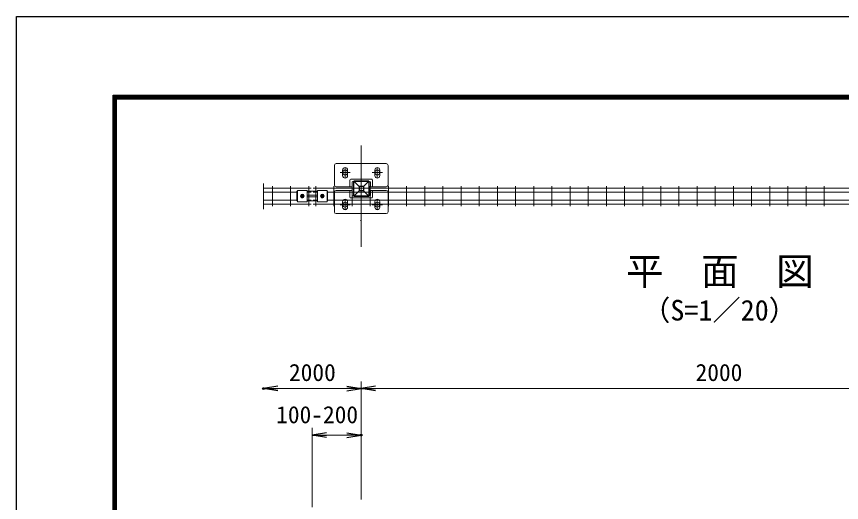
# Model space of a CAD drawing. Units: millimetres, scale not verified. Extents: x -4200 to 4200, y -2970 to 2970.
# Drawn here: x -4200 to -1893, y 1610 to 2970 of the extents above; entities that cross this region are included whole.
import ezdxf
from ezdxf.enums import TextEntityAlignment as Align

# ---------------------------------------------------------------- set-up
doc = ezdxf.new("R2010")
doc.units = ezdxf.units.MM
doc.header["$LTSCALE"] = 10
doc.header["$PDMODE"] = 32
doc.header["$PDSIZE"] = 5
doc.linetypes.add('USER1', pattern=[50.8, 31.75, -6.35, 6.35, -6.35])
for name, color, linetype, lineweight in [('0-0_D-STR-DIM', 7, 'Continuous', 13), ('0-1_D-STR3', 3, 'Continuous', 13), ('0-2_D-BMK', 2, 'USER1', 13), ('0-3_D-STR1', 1, 'Continuous', 25), ('0-4_D-STR2', 7, 'Continuous', 13), ('0-5_0', 7, 'Continuous', 25), ('0-6_Defpoints', 7, 'Continuous', 25), ('0-D_D-TTL', 7, 'Continuous', 25)]:
    doc.layers.add(name, color=color, linetype=linetype, lineweight=lineweight)
doc.layers.add('0-8_D-TTL-TXT', color=7, linetype='Continuous')
doc.styles.add('ＭＳ ゴシック', font='')
doc.styles.get('ＭＳ ゴシック').set_extended_font_data('MS Gothic')

# ---------------------------------------------------------------- blocks, each defined once
blk = doc.blocks.new('_Open')
at = {"layer": '0-5_0'}
blk.add_line((-10, 1.667), (0, 0), dxfattribs=at)
blk.add_lwpolyline([(-10, -1.667), (0, 0), (-10, 0)], dxfattribs=at)
blk = doc.blocks.new('ベースプレート部品\u3000平面図')
at = {"layer": '0-1_D-STR3'}
for p, q in [((-8038.24, 53409.09), (-8038.24, 52859.09)), ((-6588.24, 53459.09), (-7988.24, 53459.09)), ((-6538.24, 52859.09), (-6538.24, 53409.09)), ((-7808.25, 53124.09), (-7808.25, 53279.08)), ((-7668.25, 53124.09), (-7668.25, 53279.08)), ((-6908.25, 53124.09), (-6908.25, 53279.08)), ((-6768.25, 53124.09), (-6768.25, 53279.08)), ((-7603.25, 52809.09), (-7603.25, 52999.09)), ((-6993.25, 53019.09), (-7583.25, 53019.09)), ((-7543.25, 52809.09), (-7543.25, 52939.09)), ((-7053.25, 52959.09), (-7523.25, 52959.09)), ((-7033.25, 52809.09), (-7033.25, 52939.09)), ((-6973.25, 52999.09), (-6973.25, 52809.09)), ((-7988.24, 52809.09), (-7542.4, 52809.09)), ((-7032.4, 52809.09), (-6588.24, 52809.09))]:
    blk.add_line(p, q, dxfattribs=at)
for centre, radius, start, end in [((-7988.24, 53409.09), 50, 90, 180), ((-7738.25, 53279.08), 70, 0, 180), ((-6838.25, 53279.08), 70, 0, 180), ((-6588.24, 53409.09), 50, 0, 90), ((-7738.25, 53124.09), 70, 180, 0), ((-6838.25, 53124.09), 70, 180, 0), ((-7988.24, 52859.09), 50, 180, 270), ((-7583.25, 52999.09), 20, 90, 180), ((-7523.25, 52939.09), 20, 90, 180), ((-7053.25, 52939.09), 20, 0, 90), ((-6993.25, 52999.09), 20, 0, 90), ((-6588.24, 52859.09), 50, 270, 0)]:
    blk.add_arc(centre, radius, start, end, dxfattribs=at)

msp = doc.modelspace()

# ---------------------------------------------------------------- linework, layer by layer
at = {"layer": '0-0_D-STR-DIM'}
for p, q in [((-3509.34, 2503.08), (-3509.34, 2430.88)), ((-3235.83, 1618.64), (-3235.83, 1948.64)), ((-3235.83, 1618.64), (-3235.83, 1948.64)), ((-3275.83, 1928.64), (-3469.34, 1928.64)), ((-3195.83, 1928.64), (-1275.83, 1928.64)), ((-3372.75, 1596.78), (-3372.75, 1818.64)), ((-3235.83, 1618.64), (-3235.83, 1818.64)), ((-3332.75, 1798.64), (-3275.83, 1798.64))]:
    msp.add_line(p, q, dxfattribs=at)
at = {"layer": '0-1_D-STR3'}
for p, q in [((-3415.78, 2480.89), (-3415.78, 2453.89)), ((-3414.28, 2480.89), (-3415.78, 2480.89)), ((-3414.28, 2483.47), (-3387.28, 2483.47)), ((-3414.28, 2483.47), (-3414.28, 2451.31)), ((-3403.33, 2471.81), (-3405.88, 2467.39)), ((-3403.61, 2469.51), (-3402.2, 2468.1)), ((-3398.24, 2471.81), (-3403.33, 2471.81)), ((-3402.91, 2470.22), (-3401.49, 2468.81)), ((-3398.66, 2470.22), (-3400.08, 2468.81)), ((-3397.96, 2469.51), (-3399.37, 2468.1)), ((-3398.24, 2471.81), (-3395.69, 2467.39)), ((-3387.28, 2483.47), (-3387.28, 2451.31)), ((-3358.28, 2480.89), (-3387.28, 2480.89)), ((-3386.28, 2469.89), (-3359.28, 2469.89)), ((-3358.28, 2483.47), (-3358.28, 2451.31)), ((-3358.28, 2483.47), (-3331.28, 2483.47)), ((-3347.33, 2471.81), (-3349.88, 2467.39)), ((-3347.61, 2469.51), (-3346.2, 2468.1)), ((-3342.24, 2471.81), (-3347.33, 2471.81)), ((-3346.91, 2470.22), (-3345.49, 2468.81)), ((-3342.66, 2470.22), (-3344.08, 2468.81)), ((-3341.96, 2469.51), (-3343.37, 2468.1)), ((-3342.24, 2471.81), (-3339.69, 2467.39)), ((-3331.28, 2483.47), (-3331.28, 2451.31)), ((-3329.78, 2480.89), (-3331.28, 2480.89)), ((-3329.78, 2453.89), (-3329.78, 2480.89)), ((-3415.78, 2453.89), (-3414.28, 2453.89)), ((-3414.28, 2451.31), (-3387.28, 2451.31)), ((-3403.33, 2462.98), (-3405.88, 2467.39)), ((-3403.61, 2465.27), (-3402.2, 2466.69)), ((-3398.24, 2462.98), (-3403.33, 2462.98)), ((-3402.91, 2464.56), (-3401.49, 2465.98)), ((-3398.66, 2464.56), (-3400.08, 2465.98)), ((-3397.96, 2465.27), (-3399.37, 2466.69)), ((-3398.24, 2462.98), (-3395.69, 2467.39)), ((-3387.28, 2453.89), (-3358.28, 2453.89)), ((-3386.28, 2464.89), (-3359.28, 2464.89)), ((-3358.28, 2451.31), (-3331.28, 2451.31)), ((-3347.33, 2462.98), (-3349.88, 2467.39)), ((-3347.61, 2465.27), (-3346.2, 2466.69)), ((-3342.24, 2462.98), (-3347.33, 2462.98)), ((-3346.91, 2464.56), (-3345.49, 2465.98)), ((-3342.66, 2464.56), (-3344.08, 2465.98)), ((-3341.96, 2465.27), (-3343.37, 2466.69)), ((-3342.24, 2462.98), (-3339.69, 2467.39)), ((-3331.28, 2453.89), (-3329.78, 2453.89))]:
    msp.add_line(p, q, dxfattribs=at)
for centre, radius in [((-3280.82, 2533.27), 7), ((-3190.82, 2533.27), 7), ((-3400.78, 2467.39), 4.41), ((-3344.78, 2467.39), 4.41), ((-3280.82, 2443.32), 7), ((-3190.82, 2443.32), 7)]:
    msp.add_circle(centre, radius, dxfattribs=at)
for centre, radius, start, end in [((-3403.26, 2469.87), 0.5, 44.99953, 224.99952), ((-3400.78, 2468.64), 3.75, 57.53826, 122.46174), ((-3402.91, 2467.39), 1, 314.99999, 45), ((-3400.78, 2469.51), 1, 225.00001, 314.99999), ((-3398.66, 2467.39), 1, 135, 225.00001), ((-3398.31, 2469.87), 0.5, 315, 135), ((-3386.28, 2467.39), 2.5, 90, 113.57818), ((-3359.28, 2467.39), 2.5, 66.42182, 90), ((-3347.26, 2469.87), 0.5, 44.99953, 224.99952), ((-3344.78, 2468.64), 3.75, 57.53826, 122.46174), ((-3346.91, 2467.39), 1, 314.99999, 45), ((-3344.78, 2469.51), 1, 225.00001, 314.99999), ((-3342.66, 2467.39), 1, 135, 225.00001), ((-3342.31, 2469.87), 0.5, 315, 135), ((-3403.26, 2464.92), 0.5, 135, 314.99998), ((-3400.78, 2466.14), 3.75, 237.53826, 302.46174), ((-3400.78, 2465.27), 1, 45, 135), ((-3398.31, 2464.92), 0.5, 225.00001, 44.99999), ((-3386.28, 2467.39), 2.5, 246.42182, 270), ((-3359.28, 2467.39), 2.5, 270, 293.57818), ((-3347.26, 2464.92), 0.5, 135, 314.99998), ((-3344.78, 2466.14), 3.75, 237.53826, 302.46174), ((-3344.78, 2465.27), 1, 45, 135), ((-3342.31, 2464.92), 0.5, 225.00001, 44.99999)]:
    msp.add_arc(centre, radius, start, end, dxfattribs=at)
at = {"layer": '0-2_D-BMK'}
for p, q in [((-3235.83, 2608.89), (-3235.83, 2325.19)), ((-3280.82, 2547.27), (-3280.82, 2519.27)), ((-3190.82, 2547.27), (-3190.82, 2519.27)), ((-3294.82, 2533.27), (-3266.82, 2533.27)), ((-3204.82, 2533.27), (-3176.82, 2533.27)), ((-3280.82, 2429.32), (-3280.82, 2457.32)), ((-3190.82, 2429.32), (-3190.82, 2457.32)), ((-3294.82, 2443.32), (-3266.82, 2443.32)), ((-3204.82, 2443.32), (-3176.82, 2443.32))]:
    msp.add_line(p, q, dxfattribs=at)
at = {"layer": '0-3_D-STR1'}
for p, q in [((-3214.83, 2509.29), (-3256.83, 2509.29)), ((-3241.83, 2494.29), (-3256.83, 2509.29)), ((-3256.83, 2467.29), (-3256.83, 2509.29)), ((-3229.83, 2494.29), (-3214.83, 2509.29)), ((-3214.83, 2509.29), (-3214.83, 2467.29)), ((-3241.83, 2482.29), (-3256.83, 2467.29)), ((-3214.83, 2467.29), (-3229.83, 2482.29)), ((-3256.83, 2467.29), (-3214.83, 2467.29)), ((-3237.11, 2398.29), (-3235.83, 2399.58))]:
    msp.add_line(p, q, dxfattribs=at)
for points in [[(-3229.83, 2494.29), (-3241.83, 2494.29), (-3241.83, 2482.29)], [(-3229.83, 2494.29), (-3229.83, 2482.29), (-3241.83, 2482.29)]]:
    msp.add_lwpolyline(points, dxfattribs=at)
at = {"layer": '0-4_D-STR2'}
for p, q in [((-3484.3, 2495.39), (-3484.3, 2439.39)), ((-3433.53, 2495.39), (-3433.53, 2439.39)), ((-3382.76, 2495.39), (-3382.76, 2439.39)), ((-3362.81, 2495.39), (-3362.81, 2439.39)), ((-3312.04, 2495.39), (-3312.04, 2439.39)), ((-3261.27, 2495.39), (-3261.27, 2439.39)), ((-3210.5, 2495.39), (-3210.5, 2439.39)), ((-3159.73, 2495.39), (-3159.73, 2439.39)), ((-3108.96, 2495.39), (-3108.96, 2439.39)), ((-3058.19, 2495.39), (-3058.19, 2439.39)), ((-3007.42, 2495.39), (-3007.42, 2439.39)), ((-2956.66, 2495.39), (-2956.66, 2439.39)), ((-2905.89, 2495.39), (-2905.89, 2439.39)), ((-2855.12, 2495.39), (-2855.12, 2439.39)), ((-2804.35, 2495.39), (-2804.35, 2439.39)), ((-2753.58, 2495.39), (-2753.58, 2439.39)), ((-2702.81, 2495.39), (-2702.81, 2439.39)), ((-2652.04, 2495.39), (-2652.04, 2439.39)), ((-2601.27, 2495.39), (-2601.27, 2439.39)), ((-2550.5, 2495.39), (-2550.5, 2439.39)), ((-2499.73, 2495.39), (-2499.73, 2439.39)), ((-2448.96, 2495.39), (-2448.96, 2439.39)), ((-2398.19, 2495.39), (-2398.19, 2439.39)), ((-2347.42, 2495.39), (-2347.42, 2439.39)), ((-2296.66, 2495.39), (-2296.66, 2439.39)), ((-2245.89, 2495.39), (-2245.89, 2439.39)), ((-2195.12, 2495.39), (-2195.12, 2439.39)), ((-2144.35, 2495.39), (-2144.35, 2439.39)), ((-2093.58, 2495.39), (-2093.58, 2439.39)), ((-2042.81, 2495.39), (-2042.81, 2439.39)), ((-1992.04, 2495.39), (-1992.04, 2439.39)), ((-1941.27, 2495.39), (-1941.27, 2439.39)), ((-3509.34, 2489.99), (-3375.79, 2489.99)), ((-3509.34, 2478.69), (-3414.28, 2478.69)), ((-3387.28, 2478.69), (-3375.79, 2478.69)), ((-3369.78, 2489.99), (-1375.79, 2489.99)), ((-3369.78, 2478.69), (-3358.28, 2478.69)), ((-3331.28, 2478.69), (-1375.79, 2478.69)), ((-3509.34, 2456.09), (-3414.28, 2456.09)), ((-3387.28, 2456.09), (-3375.79, 2456.09)), ((-3369.78, 2456.09), (-3358.28, 2456.09)), ((-3331.28, 2456.09), (-1375.79, 2456.09)), ((-3509.34, 2444.79), (-3375.79, 2444.79)), ((-3369.78, 2444.79), (-1375.79, 2444.79))]:
    msp.add_line(p, q, dxfattribs=at)
at = {"layer": '0-6_Defpoints'}
for p in [(-3509.34, 1928.64), (-3235.83, 1798.64)]:
    msp.add_point(p, dxfattribs=at)
at = {"layer": '0-D_D-TTL', "color": 2}
msp.add_lwpolyline([(-4199.62, 2970), (4200.38, 2970), (4200.38, -2970), (-4199.62, -2970)], close=True, dxfattribs=at)
at = {"layer": '0-D_D-TTL'}
for points in [[(-3929.62, 2750), (3930.38, 2750), (3930.38, -2750), (-3929.62, -2750)], [(-3927.12, 2747.5), (3927.88, 2747.5), (3927.88, -2747.5), (-3927.12, -2747.5)], [(-3924.62, 2745), (3925.38, 2745), (3925.38, -2745), (-3924.62, -2745)], [(-3922.12, 2742.5), (3922.88, 2742.5), (3922.88, -2742.5), (-3922.12, -2742.5)], [(-3919.62, 2740), (3920.38, 2740), (3920.38, -2740), (-3919.62, -2740)]]:
    msp.add_lwpolyline(points, close=True, dxfattribs=at)

# ---------------------------------------------------------------- block references
at = {"layer": '0-0_D-STR-DIM', "xscale": 4, "yscale": 4, "rotation": 180}
for p in [(-3509.34, 1928.64), (-3235.83, 1928.64), (-3372.75, 1798.64)]:
    msp.add_blockref('_Open', p, dxfattribs=at)
at = {"layer": '0-0_D-STR-DIM', "xscale": 4, "yscale": 4}
for p in [(-3235.83, 1928.64), (-3235.83, 1798.64)]:
    msp.add_blockref('_Open', p, dxfattribs=at)
at = {"layer": '0-1_D-STR3', "xscale": 0.1, "yscale": 0.1}
msp.add_blockref('ベースプレート部品\u3000平面図', (-2507, -2787.62), dxfattribs=at)
at = {"layer": '0-1_D-STR3', "xscale": -0.1, "yscale": 0.1, "rotation": 180}
msp.add_blockref('ベースプレート部品\u3000平面図', (-2507, 7764.2), dxfattribs=at)

# ---------------------------------------------------------------- texts
at = {"layer": '0-0_D-STR-DIM', "style": 'ＭＳ ゴシック'}
for s, p in [('2000', (-3437.83, 1935.38)), ('2000', (-2301.08, 1935.38)), ('100-200', (-3473.6, 1817.26))]:
    msp.add_text(s, height=48.09, dxfattribs=at).set_placement(p, align=Align.BOTTOM_LEFT)
at = {"layer": '0-8_D-TTL-TXT', "style": 'ＭＳ ゴシック'}
for s, height, p in [('平\u3000面\u3000図', 76.98, (-2495.73, 2195.1)), ('（S=1／20）', 57.7, (-2450.24, 2101.9))]:
    msp.add_text(s, height=height, dxfattribs=at).set_placement(p, align=Align.BOTTOM_LEFT)

doc.saveas('drawing.dxf')
